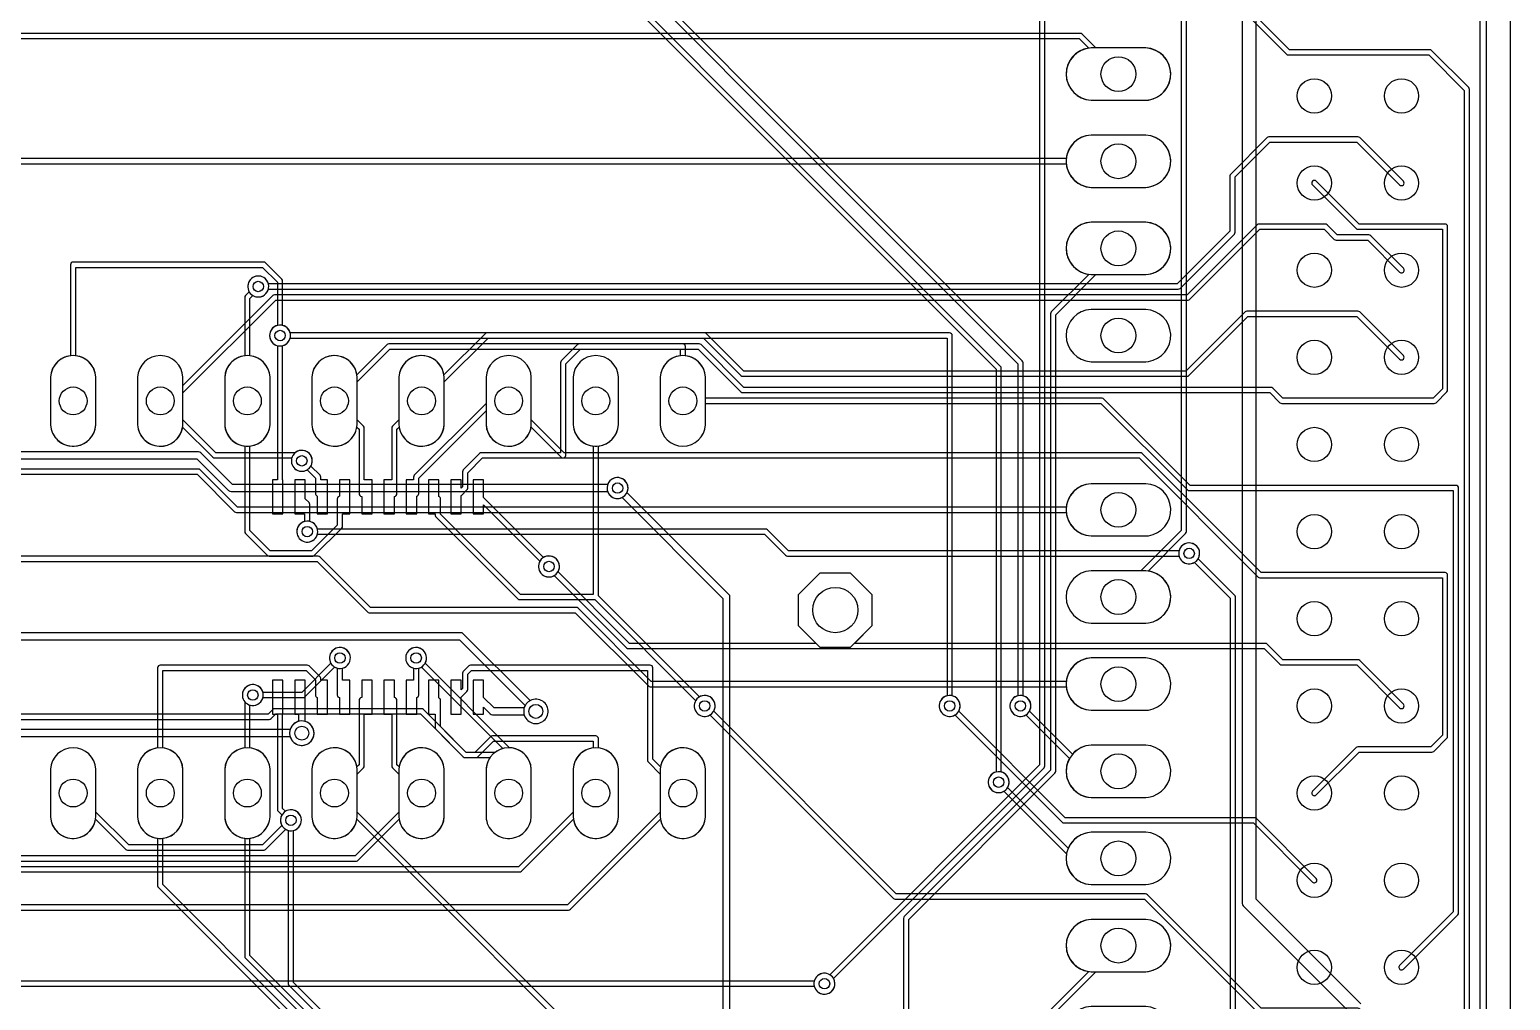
# Model space of a CAD drawing. Header units: millimetres. Extents: x 0 to 196, y 0 to 90.
# Drawn here: x 153.04 to 196.22, y 17.2 to 45.49 of the extents above; entities that cross this region are included whole.
import ezdxf

# ---------------------------------------------------------------- set-up
doc = ezdxf.new("R2010")
doc.units = ezdxf.units.MM

msp = doc.modelspace()

# ---------------------------------------------------------------- linework, layer by layer
at = {"layer": '16_copper'}
for points in [[(135.89, 87.459), (179.038, 87.459), (182.804, 83.693), (182.804, 58.483, 0.198912), (182.826, 58.43), (186.614, 54.642), (186.614, 30.893), (185.439, 29.718), (183.986, 29.718, 0.95208), (183.986, 28.194), (185.584, 28.194), (185.659, 28.201, 0.868643), (185.648, 29.712), (186.744, 30.807, 0.198912), (186.766, 30.861), (186.766, 54.674, 0.198912), (186.744, 54.727), (182.956, 58.515), (182.956, 83.725, 0.198912), (182.934, 83.779), (179.124, 87.589, 0.198912), (179.07, 87.611), (135.922, 87.611)], [(146.205, 70.603), (181.216, 35.592), (181.216, 23.854), (181.175, 23.841), (181.133, 23.819), (181.094, 23.791), (181.06, 23.757), (181.032, 23.718), (181.01, 23.676), (180.995, 23.63), (180.988, 23.582), (180.988, 23.535), (180.995, 23.487), (181.01, 23.441), (181.032, 23.399), (181.06, 23.36), (181.094, 23.326), (181.133, 23.298), (181.175, 23.276), (181.221, 23.261), (181.269, 23.254), (181.316, 23.254), (181.364, 23.261, 0.781641), (181.369, 23.854), (181.369, 35.623, 0.198912), (181.346, 35.677), (146.313, 70.711, 0.991751)], [(147.634, 69.968), (181.851, 35.751), (181.851, 26.077), (181.81, 26.063), (181.768, 26.042), (181.729, 26.013), (181.695, 25.98), (181.667, 25.941), (181.645, 25.898), (181.63, 25.852), (181.623, 25.805), (181.623, 25.757), (181.63, 25.71), (181.645, 25.664), (181.667, 25.621), (181.695, 25.582), (181.729, 25.549), (181.768, 25.52), (181.81, 25.499), (181.856, 25.484), (181.904, 25.476), (181.951, 25.476), (181.999, 25.484, 0.781641), (182.004, 26.077), (182.004, 35.782, 0.198912), (181.981, 35.836), (147.742, 70.076, 0.991751)], [(188.392, 58.082), (188.392, 20.066, 0.198912), (188.451, 19.922), (191.626, 16.747, 0.198912)], [(191.854, 17.094), (188.798, 20.15), (188.798, 58.166, 0.198912)], [(182.486, 47.053), (182.486, 24.066), (176.368, 17.948), (176.33, 17.967), (176.284, 17.982), (176.236, 17.99), (176.189, 17.99), (176.141, 17.982), (176.095, 17.967), (176.053, 17.945), (176.014, 17.917), (175.98, 17.883), (175.952, 17.845), (175.93, 17.802), (175.915, 17.756), (175.908, 17.709), (175.908, 17.661), (175.915, 17.613), (175.93, 17.568), (175.952, 17.525), (175.98, 17.486), (176.014, 17.452), (176.053, 17.424), (176.095, 17.402), (176.141, 17.387), (176.189, 17.38), (176.236, 17.38), (176.284, 17.387, 0.504319), (176.475, 17.84), (182.616, 23.981, 0.198912), (182.639, 24.035), (182.639, 47.022)], [(178.67, 8.636), (178.67, 19.558), (182.934, 23.822, 0.198912), (182.956, 23.876), (182.956, 37.179), (184.131, 38.354), (185.584, 38.354, 0.95208), (185.584, 39.878), (183.986, 39.878, 0.912653), (183.922, 38.36), (182.826, 37.265, 0.198912), (182.804, 37.211), (182.804, 23.908), (178.54, 19.644, 0.198912), (178.518, 19.59), (178.518, 8.668)], [(160.55, 16.945), (156.921, 20.574), (156.921, 21.925, 0.366753), (157.505, 22.548), (157.505, 23.934, 0.366753), (156.921, 24.557), (156.921, 26.816), (161.1, 26.816), (161.373, 26.543), (161.373, 26.099, 0.295704), (161.418, 26.029), (161.418, 25.543), (161.722, 25.543), (161.722, 26.534), (161.525, 26.534, 0.331824), (161.503, 26.629), (161.185, 26.946, 0.198912), (161.131, 26.968), (156.845, 26.968, 0.414214), (156.769, 26.892), (156.769, 24.557, 0.366753), (156.185, 23.934), (156.185, 22.548, 0.366753), (156.769, 21.925), (156.769, 20.542, 0.198912), (156.791, 20.488), (160.42, 16.859)], [(163.09, 14.881), (159.461, 18.51), (159.461, 21.925, 0.366753), (160.045, 22.548), (160.045, 23.934, 0.366753), (159.461, 24.557), (159.461, 25.805, 0.942359), (159.661, 26.381), (159.615, 26.396, 0.66818), (159.283, 25.939), (159.309, 25.903), (159.309, 24.557, 0.366753), (158.725, 23.934), (158.725, 22.548, 0.366753), (159.309, 21.925), (159.309, 18.479, 0.198912), (159.331, 18.425), (162.96, 14.796)], [(165.63, 12.817), (160.731, 17.716), (160.731, 22.152, 0.991753), (160.584, 22.745), (160.538, 22.73), (160.5, 22.71), (160.414, 22.796), (160.414, 25.543), (160.422, 25.543), (160.422, 26.534), (160.118, 26.534), (160.118, 25.543), (160.261, 25.543), (160.261, 22.765, 0.198912), (160.284, 22.711), (160.392, 22.602, 0.499136), (160.579, 22.152), (160.579, 17.685, 0.198912), (160.601, 17.631), (165.5, 12.732)], [(170.71, 14.564), (162.585, 22.688), (162.585, 23.794), (162.773, 23.981, 0.198912), (162.795, 24.035), (162.795, 25.543), (163.022, 25.543), (163.022, 26.534), (162.718, 26.534), (162.718, 26.03, 0.410483), (162.643, 25.94), (162.643, 24.066), (162.578, 24.002, 0.903784), (161.265, 23.934), (161.265, 22.548, 0.903784), (162.578, 22.48), (170.58, 14.478)]]:
    msp.add_lwpolyline(points, format="xyb", dxfattribs=at)
for points in [[(185.659, 43.441, 0.906347), (185.584, 44.958), (183.986, 44.958, 0.95208), (183.986, 43.434), (185.584, 43.434)], [(185.659, 40.901, 0.906347), (185.584, 42.418), (183.986, 42.418, 0.95208), (183.986, 40.894), (185.584, 40.894)], [(160.422, 32.369), (160.414, 32.369), (160.414, 36.28, 0.774992), (160.414, 36.872), (160.414, 38.163, 0.198912), (160.391, 38.217), (159.915, 38.694, 0.198912), (159.861, 38.716), (154.305, 38.716, 0.414214), (154.229, 38.64), (154.229, 35.987, 0.366753), (153.645, 35.364), (153.645, 33.978, 0.952079), (154.965, 33.978), (154.965, 35.364, 0.366753), (154.381, 35.987), (154.381, 38.564), (159.83, 38.564), (160.261, 38.132), (160.261, 36.872, 0.774992), (160.261, 36.28), (160.261, 32.369), (160.118, 32.369), (160.118, 31.379), (160.422, 31.379)], [(161.298, 30.151, 0.169977), (161.344, 30.172), (162.138, 30.966, 0.198912), (162.16, 31.02), (162.16, 31.379), (162.372, 31.379), (162.372, 32.369), (162.068, 32.369), (162.068, 31.89, 0.35427), (162.008, 31.814), (162.008, 31.051), (161.258, 30.302), (160.052, 30.302), (159.461, 30.893), (159.461, 33.355, 0.366753), (160.045, 33.978), (160.045, 35.364, 0.366753), (159.461, 35.987), (159.461, 37.656), (159.547, 37.742, 0.991751), (159.862, 38.265), (159.82, 38.287, 0.720235), (159.44, 37.85), (159.331, 37.741, 0.198912), (159.309, 37.687), (159.309, 35.987, 0.366753), (158.725, 35.364), (158.725, 33.978, 0.366753), (159.309, 33.355), (159.309, 30.861, 0.198912), (159.331, 30.807), (159.966, 30.172, 0.198912), (160.02, 30.15), (161.29, 30.15)], [(185.659, 35.821, 0.906347), (185.584, 37.338), (183.986, 37.338, 0.95208), (183.986, 35.814), (185.584, 35.814)], [(179.935, 25.484, 0.781641), (179.94, 26.077), (179.94, 36.576, 0.414214), (179.864, 36.652), (166.37, 36.652, 0.198912), (166.316, 36.63), (165.118, 35.432, 0.903784), (163.805, 35.364), (163.805, 34.118), (163.617, 33.931, 0.198912), (163.595, 33.877), (163.595, 32.369), (163.368, 32.369), (163.368, 31.379), (163.672, 31.379), (163.672, 31.882, 0.410483), (163.747, 31.972), (163.747, 33.846), (163.812, 33.91, 0.903784), (165.125, 33.978), (165.125, 35.224), (166.402, 36.5), (179.788, 36.5), (179.788, 26.077), (179.747, 26.063), (179.704, 26.042), (179.665, 26.013), (179.631, 25.98), (179.603, 25.941), (179.581, 25.898), (179.566, 25.852), (179.559, 25.805), (179.559, 25.757), (179.566, 25.71), (179.581, 25.664), (179.603, 25.621), (179.631, 25.582), (179.665, 25.549), (179.704, 25.52), (179.747, 25.499), (179.792, 25.484), (179.84, 25.476), (179.888, 25.476)], [(165.622, 31.911, 0.034676), (165.63, 31.918), (165.789, 32.077, 0.198912), (165.811, 32.131), (165.811, 32.576), (166.243, 33.007), (168.593, 33.007, 0.414214), (168.669, 33.084), (168.669, 35.751), (169.1, 36.182), (172.009, 36.182), (172.009, 35.987, 0.366753), (171.425, 35.364), (171.425, 33.978, 0.952079), (172.745, 33.978), (172.745, 35.364, 0.366753), (172.161, 35.987), (172.161, 36.259, 0.414214), (172.085, 36.335), (169.069, 36.335, 0.198912), (169.015, 36.312), (168.539, 35.836, 0.198912), (168.516, 35.782), (168.516, 33.16), (166.211, 33.16, 0.198912), (166.157, 33.137), (165.681, 32.661, 0.198912), (165.659, 32.607), (165.659, 32.163), (165.622, 32.126), (165.622, 32.369), (165.318, 32.369), (165.318, 31.379), (165.622, 31.379)], [(156.942, 33.357, 0.357805), (157.505, 33.978), (157.505, 35.364, 0.952079), (156.185, 35.364), (156.185, 33.978), (156.191, 33.914), (156.204, 33.85), (156.222, 33.788), (156.247, 33.728), (156.278, 33.671), (156.314, 33.617), (156.355, 33.567), (156.401, 33.521), (156.451, 33.48), (156.505, 33.443), (156.562, 33.413), (156.622, 33.388), (156.684, 33.369), (156.748, 33.357), (156.813, 33.35), (156.877, 33.35)], [(163.022, 32.369), (162.795, 32.369), (162.795, 33.877, 0.198912), (162.773, 33.931), (162.585, 34.118), (162.585, 35.364, 0.952079), (161.265, 35.364), (161.265, 33.978, 0.903784), (162.578, 33.91), (162.643, 33.846), (162.643, 31.972, 0.410483), (162.718, 31.882), (162.718, 31.379), (163.022, 31.379)], [(164.322, 31.89, 0.358559), (164.382, 31.972), (164.382, 32.417), (166.345, 34.379), (166.345, 33.978, 0.952079), (167.665, 33.978), (167.665, 35.364, 0.952079), (166.345, 35.364), (166.345, 34.595), (164.252, 32.502, 0.198912), (164.23, 32.449), (164.23, 32.369), (164.018, 32.369), (164.018, 31.379), (164.322, 31.379)], [(172.791, 25.484, 1), (172.649, 26.078), (172.603, 26.063), (172.565, 26.044), (169.621, 28.988), (169.621, 33.355, 0.366753), (170.205, 33.978), (170.205, 35.364, 0.952079), (168.885, 35.364), (168.885, 33.978, 0.366753), (169.469, 33.355), (169.469, 29.032), (167.354, 29.032), (165.017, 31.369), (165.017, 31.814, 0.295704), (164.972, 31.883), (164.972, 32.369), (164.668, 32.369), (164.668, 31.379), (164.865, 31.379, 0.331824), (164.887, 31.283), (167.269, 28.902, 0.198912), (167.323, 28.88), (169.513, 28.88), (172.457, 25.936), (172.438, 25.898), (172.423, 25.852), (172.415, 25.805), (172.415, 25.757), (172.423, 25.71), (172.438, 25.664), (172.459, 25.621), (172.488, 25.582), (172.521, 25.549), (172.56, 25.52), (172.603, 25.499), (172.649, 25.484), (172.696, 25.476), (172.744, 25.476)], [(161.722, 32.369), (161.525, 32.369), (161.525, 32.449, 0.198912), (161.503, 32.502), (161.235, 32.77, 0.991751), (160.712, 33.084), (160.69, 33.042, 0.720235), (161.128, 32.662), (161.373, 32.417), (161.373, 31.972, 0.300264), (161.418, 31.899), (161.418, 31.379), (161.722, 31.379)], [(172.847, 8.32), (172.847, 8.952), (172.696, 9.103), (173.427, 9.834, 0.198912), (173.457, 9.906), (173.457, 28.956, 0.198912), (173.427, 29.028), (170.455, 32, 0.949261), (169.919, 32.291), (169.898, 32.248, 0.687512), (170.311, 31.856), (173.253, 28.914), (173.253, 9.948), (172.552, 9.247), (172.401, 9.398), (171.769, 9.398), (171.323, 8.952), (171.323, 8.32), (171.769, 7.874), (172.401, 7.874)], [(161.203, 30.564, 0.781641), (161.207, 31.157), (161.207, 31.655, 0.198912), (161.185, 31.709), (161.072, 31.821), (161.072, 32.369), (160.768, 32.369), (160.768, 31.379), (161.055, 31.379), (161.055, 31.157), (161.014, 31.143), (160.972, 31.122), (160.933, 31.093), (160.899, 31.06), (160.871, 31.021), (160.849, 30.978), (160.834, 30.932), (160.826, 30.885), (160.826, 30.837), (160.834, 30.79), (160.849, 30.744), (160.871, 30.701), (160.899, 30.662), (160.933, 30.629), (160.972, 30.6), (161.014, 30.579), (161.06, 30.564), (161.107, 30.556), (161.155, 30.556)], [(168.251, 29.548, 1), (168.108, 30.142), (168.063, 30.127), (168.025, 30.108), (166.272, 31.86), (166.272, 32.369), (165.968, 32.369), (165.968, 31.379), (166.272, 31.379), (166.272, 31.645), (167.917, 30), (167.897, 29.962), (167.882, 29.916), (167.875, 29.869), (167.875, 29.821), (167.882, 29.774), (167.897, 29.728), (167.919, 29.685), (167.947, 29.646), (167.981, 29.613), (168.02, 29.584), (168.063, 29.563), (168.108, 29.548), (168.156, 29.54), (168.204, 29.54)], [(185.659, 30.741, 0.906347), (185.584, 32.258), (183.986, 32.258, 0.95208), (183.986, 30.734), (185.584, 30.734)], [(193.929, 13.97), (192.259, 13.97), (191.824, 14.405, 0.198912), (191.77, 14.427), (189.579, 14.427), (188.195, 15.811), (188.195, 28.956, 0.198912), (188.173, 29.01), (187.112, 30.071, 0.991751), (186.588, 30.386), (186.566, 30.343, 0.720235), (187.004, 29.963), (188.043, 28.924), (188.043, 15.78, 0.198912), (188.065, 15.726), (189.494, 14.297, 0.198912), (189.548, 14.275), (191.738, 14.275), (192.151, 13.862), (192.151, 12.192), (193.929, 12.192)], [(162.372, 26.534), (162.16, 26.534), (162.16, 26.882, 0.991753), (162.012, 27.475), (161.967, 27.46, 0.720233), (162.008, 26.882), (162.008, 26.099, 0.35427), (162.068, 26.022), (162.068, 25.543), (162.372, 25.543)], [(164.322, 26.022, 0.35427), (164.382, 26.099), (164.382, 26.882, 0.991753), (164.235, 27.475), (164.189, 27.46, 0.720233), (164.23, 26.882), (164.23, 26.534), (164.018, 26.534), (164.018, 25.543), (164.322, 25.543)], [(172.182, 21.927, 0.357805), (172.745, 22.548), (172.745, 23.934, 0.903784), (171.432, 24.002), (171.209, 24.225), (171.209, 26.892, 0.414214), (171.133, 26.968), (165.894, 26.968, 0.198912), (165.84, 26.946), (165.681, 26.787, 0.198912), (165.659, 26.734), (165.659, 26.289), (165.622, 26.252), (165.622, 26.534), (165.318, 26.534), (165.318, 25.543), (165.622, 25.543), (165.622, 26.039), (165.63, 26.045), (165.789, 26.203, 0.198912), (165.811, 26.257), (165.811, 26.702), (165.925, 26.816), (171.056, 26.816), (171.056, 24.194, 0.198912), (171.079, 24.14), (171.425, 23.794), (171.425, 22.548), (171.431, 22.484), (171.444, 22.42), (171.462, 22.358), (171.487, 22.298), (171.518, 22.241), (171.554, 22.187), (171.595, 22.137), (171.641, 22.091), (171.691, 22.05), (171.745, 22.013), (171.802, 21.983), (171.862, 21.958), (171.924, 21.939), (171.988, 21.927), (172.053, 21.92), (172.117, 21.92)], [(185.659, 25.661, 0.906347), (185.584, 27.178), (183.986, 27.178, 0.95208), (183.986, 25.654), (185.584, 25.654)], [(161.042, 24.638, 0.782376), (161.074, 25.328), (161.074, 25.94, 0.036564), (161.072, 25.954), (161.072, 26.534), (160.768, 26.534), (160.768, 25.543), (160.871, 25.543), (160.871, 25.328), (160.858, 25.325), (160.815, 25.307), (160.775, 25.284), (160.738, 25.255), (160.705, 25.222), (160.676, 25.185), (160.653, 25.145), (160.635, 25.102), (160.623, 25.057), (160.617, 25.011), (160.617, 24.964), (160.623, 24.918), (160.635, 24.873), (160.653, 24.83), (160.676, 24.789), (160.705, 24.752), (160.738, 24.719), (160.775, 24.691), (160.815, 24.668), (160.858, 24.65), (160.903, 24.638), (160.949, 24.632), (160.996, 24.632)], [(164.562, 21.927, 0.357805), (165.125, 22.548), (165.125, 23.934, 0.903784), (163.812, 24.002), (163.747, 24.066), (163.747, 25.94, 0.410483), (163.672, 26.03), (163.672, 26.534), (163.368, 26.534), (163.368, 25.543), (163.595, 25.543), (163.595, 24.035, 0.198912), (163.617, 23.981), (163.805, 23.794), (163.805, 22.548), (163.811, 22.484), (163.824, 22.42), (163.842, 22.358), (163.867, 22.298), (163.898, 22.241), (163.934, 22.187), (163.975, 22.137), (164.021, 22.091), (164.071, 22.05), (164.125, 22.013), (164.182, 21.983), (164.242, 21.958), (164.304, 21.939), (164.368, 21.927), (164.433, 21.92), (164.497, 21.92)], [(169.642, 21.927, 0.357805), (170.205, 22.548), (170.205, 23.934, 0.366753), (169.621, 24.557), (169.621, 24.829, 0.414214), (169.545, 24.905), (166.529, 24.905, 0.198912), (166.475, 24.882), (166.021, 24.428), (165.767, 24.428), (165.017, 25.178), (165.017, 25.94, 0.300264), (164.972, 26.013), (164.972, 26.534), (164.668, 26.534), (164.668, 25.543), (164.865, 25.543), (164.865, 25.146, 0.198912), (164.887, 25.092), (165.681, 24.298, 0.198912), (165.735, 24.276), (166.053, 24.276, 0.198912), (166.106, 24.298), (166.56, 24.752), (169.469, 24.752), (169.469, 24.557, 0.366753), (168.885, 23.934), (168.885, 22.548), (168.891, 22.484), (168.904, 22.42), (168.922, 22.358), (168.947, 22.298), (168.978, 22.241), (169.014, 22.187), (169.055, 22.137), (169.101, 22.091), (169.151, 22.05), (169.205, 22.013), (169.262, 21.983), (169.322, 21.958), (169.384, 21.939), (169.448, 21.927), (169.513, 21.92), (169.577, 21.92)], [(167.868, 25.273, 1), (167.729, 25.972), (167.684, 25.96, 0.243103), (167.458, 25.724), (166.578, 25.724), (166.272, 26.029), (166.272, 26.534), (165.968, 26.534), (165.968, 25.543), (166.272, 25.543), (166.272, 25.742), (166.464, 25.55, 0.198912), (166.536, 25.521), (167.458, 25.521), (167.461, 25.508), (167.479, 25.465), (167.502, 25.424), (167.531, 25.387), (167.564, 25.354), (167.601, 25.326), (167.641, 25.303), (167.684, 25.285), (167.729, 25.273), (167.775, 25.267), (167.822, 25.267)], [(185.659, 23.121, 0.906347), (185.584, 24.638), (183.986, 24.638, 0.95208), (183.986, 23.114), (185.584, 23.114)], [(154.402, 21.927, 0.357805), (154.965, 22.548), (154.965, 23.934, 0.952079), (153.645, 23.934), (153.645, 22.548), (153.651, 22.484), (153.664, 22.42), (153.682, 22.358), (153.707, 22.298), (153.738, 22.241), (153.774, 22.187), (153.815, 22.137), (153.861, 22.091), (153.911, 22.05), (153.965, 22.013), (154.022, 21.983), (154.082, 21.958), (154.144, 21.939), (154.208, 21.927), (154.273, 21.92), (154.337, 21.92)], [(167.102, 21.927, 0.357805), (167.665, 22.548), (167.665, 23.934, 0.952079), (166.345, 23.934), (166.345, 22.548), (166.351, 22.484), (166.364, 22.42), (166.382, 22.358), (166.407, 22.298), (166.438, 22.241), (166.474, 22.187), (166.515, 22.137), (166.561, 22.091), (166.611, 22.05), (166.665, 22.013), (166.722, 21.983), (166.782, 21.958), (166.844, 21.939), (166.908, 21.927), (166.973, 21.92), (167.037, 21.92)], [(185.659, 20.581, 0.906347), (185.584, 22.098), (183.986, 22.098, 0.95208), (183.986, 20.574), (185.584, 20.574)], [(185.659, 18.041, 0.906347), (185.584, 19.558), (183.986, 19.558, 0.95208), (183.986, 18.034), (185.584, 18.034)]]:
    msp.add_lwpolyline(points, format="xyb", close=True, dxfattribs=at)
msp.add_lwpolyline([(177.609, 28.128), (177.609, 29.022), (176.977, 29.655), (176.083, 29.655), (175.451, 29.022), (175.451, 28.128), (176.083, 27.495), (176.977, 27.495)], close=True, dxfattribs=at)
at = {"layer": '1_copper'}
for points in [[(137.265, 12.827), (180.711, 12.827), (182.065, 11.473, 0.198912), (182.245, 11.398), (189.071, 11.398, 0.198912), (189.251, 11.473), (190.608, 12.83), (191.698, 11.739, 0.198912), (191.77, 11.709), (195.421, 11.709, 0.414214), (195.523, 11.811), (195.523, 50.546, 0.198912), (195.493, 50.618), (193.588, 52.523, 0.198912), (193.516, 52.553), (189.653, 52.553), (189.332, 52.874), (189.332, 62.611, 0.198912), (189.302, 62.683), (185.679, 66.305, 0.894038), (185.584, 67.818), (183.986, 67.818, 0.304475), (183.304, 67.31), (133.985, 67.31)], [(134.09, 66.802), (183.304, 66.802, 0.304475), (183.986, 66.294), (185.403, 66.294), (189.128, 62.569), (189.128, 52.832, 0.198912), (189.158, 52.76), (189.539, 52.379, 0.198912), (189.611, 52.349), (193.474, 52.349), (195.32, 50.504), (195.32, 11.913), (191.812, 11.913), (190.736, 12.989, 0.812319), (190.32, 13.261), (188.966, 11.906), (182.35, 11.906), (180.996, 13.261, 0.198912), (180.816, 13.335), (137.16, 13.335, 0.198912)], [(188.668, 45.793), (189.684, 44.777, 0.198912), (189.738, 44.755), (193.834, 44.755), (194.869, 43.72), (194.869, 14.427), (186.722, 14.427), (185.648, 15.5, 0.912653), (185.584, 17.018), (183.986, 17.018, 0.95208), (183.986, 15.494), (185.439, 15.494), (186.636, 14.297, 0.198912), (186.69, 14.275), (194.945, 14.275), (194.951, 14.276, 0.392588), (195.021, 14.351), (195.021, 43.752, 0.198912), (194.999, 43.805), (193.919, 44.885, 0.198912), (193.865, 44.907), (189.77, 44.907), (188.798, 45.879)], [(135.445, 45.231), (183.642, 45.231), (183.922, 44.952, 0.912653), (183.986, 43.434), (185.584, 43.434, 0.95208), (185.584, 44.958), (184.131, 44.958), (183.728, 45.361, 0.198912), (183.674, 45.383), (135.414, 45.383, 0.198912)], [(85.947, 42.532), (87.163, 41.316, 0.198912), (87.217, 41.294), (134.557, 41.294), (135.36, 40.491, 0.198912), (135.414, 40.469), (139.7, 40.469), (139.708, 40.47, 0.169977), (139.754, 40.491), (140.843, 41.58), (183.265, 41.58, 0.371144), (183.986, 40.894), (185.584, 40.894, 0.95208), (185.584, 42.418), (183.986, 42.418, 0.371144), (183.265, 41.732), (140.811, 41.732, 0.198912), (140.757, 41.71), (139.668, 40.621), (135.445, 40.621), (134.642, 41.424, 0.198912), (134.588, 41.446), (87.249, 41.446), (86.033, 42.662, 0.198912)], [(145.097, 32.982), (157.914, 32.982), (158.837, 32.059, 0.198912), (158.909, 32.029), (169.893, 32.029), (169.898, 32.014), (169.919, 31.971), (169.948, 31.932), (169.981, 31.899), (170.02, 31.87), (170.063, 31.849), (170.109, 31.834), (170.156, 31.826), (170.204, 31.826), (170.251, 31.834, 1), (170.109, 32.428), (170.063, 32.413, 0.212717), (169.893, 32.233), (158.951, 32.233), (158.028, 33.155, 0.198912), (157.956, 33.185), (145.14, 33.185)], [(113.189, 29.991), (161.417, 29.991), (162.887, 28.521, 0.198912), (162.941, 28.499), (168.942, 28.499), (171.079, 26.362, 0.198912), (171.133, 26.34), (183.265, 26.34, 0.371144), (183.986, 25.654), (185.584, 25.654), (185.659, 25.661, 0.906347), (185.584, 27.178), (183.986, 27.178, 0.371144), (183.265, 26.492), (171.164, 26.492), (169.027, 28.629, 0.198912), (168.974, 28.651), (162.973, 28.651), (161.503, 30.121, 0.198912), (161.449, 30.143), (113.22, 30.143)], [(132.63, 27.711), (165.566, 27.711), (167.486, 25.791), (167.479, 25.78), (167.461, 25.737), (167.449, 25.692), (167.443, 25.646), (167.443, 25.599), (167.449, 25.553), (167.461, 25.508), (167.479, 25.465), (167.502, 25.424), (167.531, 25.387), (167.564, 25.354), (167.601, 25.326), (167.641, 25.303), (167.684, 25.285), (167.729, 25.273), (167.775, 25.267), (167.822, 25.267), (167.868, 25.273, 1), (167.729, 25.972), (167.684, 25.96, 0.042154), (167.63, 25.935), (165.68, 27.885, 0.198912), (165.608, 27.915), (132.588, 27.915, 0.198912)], [(137.478, 25.387), (160.02, 25.387, 0.198912), (160.074, 25.41), (160.21, 25.546), (164.433, 25.546), (165.681, 24.298, 0.198912), (165.735, 24.276), (166.461, 24.276, 0.139411), (166.345, 23.934), (166.345, 22.548), (166.351, 22.484), (166.364, 22.42), (166.382, 22.358), (166.407, 22.298), (166.438, 22.241), (166.474, 22.187), (166.515, 22.137), (166.561, 22.091), (166.611, 22.05), (166.665, 22.013), (166.722, 21.983), (166.782, 21.958), (166.844, 21.939), (166.908, 21.927), (166.973, 21.92), (167.037, 21.92), (167.102, 21.927, 0.357805), (167.665, 22.548), (167.665, 23.934, 0.357805), (167.102, 24.555), (167.037, 24.562), (167.03, 24.562), (164.569, 27.023, 0.991751), (164.046, 27.338), (164.024, 27.295, 0.720235), (164.461, 26.915), (166.836, 24.54, 0.09766), (166.606, 24.428), (165.767, 24.428), (164.519, 25.676, 0.198912), (164.465, 25.698), (160.179, 25.698, 0.198912), (160.125, 25.676), (159.988, 25.54), (137.509, 25.54)]]:
    msp.add_lwpolyline(points, format="xyb", dxfattribs=at)
for points in [[(159.774, 37.707, 0.277562), (159.998, 37.929), (186.531, 37.929, 0.198912), (186.585, 37.951), (188.166, 39.532, 0.198912), (188.189, 39.586), (188.189, 41.198), (189.205, 42.215), (191.738, 42.215), (192.986, 40.967, 1), (193.094, 41.075), (191.824, 42.345, 0.198912), (191.77, 42.367), (189.173, 42.367, 0.198912), (189.12, 42.345), (188.059, 41.284, 0.198912), (188.036, 41.23), (188.036, 39.617), (186.5, 38.081), (159.998, 38.081), (159.985, 38.122), (159.963, 38.165), (159.935, 38.203), (159.901, 38.237), (159.862, 38.265), (159.82, 38.287), (159.774, 38.302), (159.726, 38.31), (159.679, 38.31), (159.631, 38.302), (159.585, 38.287), (159.543, 38.265), (159.504, 38.237), (159.47, 38.203), (159.442, 38.165), (159.42, 38.122), (159.405, 38.076), (159.398, 38.029), (159.398, 37.981), (159.405, 37.933), (159.42, 37.888), (159.442, 37.845), (159.47, 37.806), (159.504, 37.772), (159.543, 37.744), (159.585, 37.722), (159.631, 37.707), (159.679, 37.7), (159.726, 37.7)], [(162.022, 33.357, 0.357805), (162.585, 33.978), (162.585, 35.224), (163.544, 36.182), (172.53, 36.182), (173.777, 34.935, 0.198912), (173.831, 34.912), (189.198, 34.912), (189.494, 34.617, 0.198912), (189.548, 34.595), (193.993, 34.595, 0.198912), (194.046, 34.617), (194.364, 34.935, 0.198912), (194.386, 34.989), (194.386, 39.751, 0.414214), (194.31, 39.827), (191.802, 39.827), (190.554, 41.075, 1), (190.446, 40.967), (191.716, 39.697, 0.198912), (191.77, 39.675), (194.234, 39.675), (194.234, 35.02), (193.961, 34.747), (189.579, 34.747), (189.284, 35.042, 0.198912), (189.23, 35.065), (173.863, 35.065), (172.615, 36.312, 0.198912), (172.561, 36.335), (163.513, 36.335, 0.198912), (163.459, 36.312), (162.578, 35.432, 0.903784), (161.265, 35.364), (161.265, 33.978), (161.271, 33.914), (161.284, 33.85), (161.302, 33.788), (161.327, 33.728), (161.358, 33.671), (161.394, 33.617), (161.435, 33.567), (161.481, 33.521), (161.531, 33.48), (161.585, 33.443), (161.642, 33.413), (161.702, 33.388), (161.764, 33.369), (161.828, 33.357), (161.893, 33.35), (161.957, 33.35)], [(161.044, 32.627, 1), (160.901, 33.222), (160.855, 33.207), (160.813, 33.185), (160.777, 33.16), (158.464, 33.16), (157.505, 34.118), (157.505, 34.906), (160.21, 37.611), (186.817, 37.611, 0.198912), (186.871, 37.633), (188.912, 39.675), (190.786, 39.675), (191.081, 39.38, 0.198912), (191.135, 39.357), (192.056, 39.357), (192.986, 38.427, 1), (193.094, 38.535), (192.141, 39.487, 0.198912), (192.088, 39.51), (191.167, 39.51), (190.871, 39.805, 0.198912), (190.817, 39.827), (188.881, 39.827, 0.198912), (188.827, 39.805), (186.785, 37.763), (160.179, 37.763, 0.198912), (160.125, 37.741), (157.505, 35.122), (157.505, 35.364, 0.952079), (156.185, 35.364), (156.185, 33.978, 0.903784), (157.498, 33.91), (158.379, 33.03, 0.198912), (158.433, 33.007), (160.679, 33.007), (160.675, 32.996), (160.668, 32.949), (160.668, 32.901), (160.675, 32.853), (160.69, 32.808), (160.712, 32.765), (160.74, 32.726), (160.774, 32.692), (160.813, 32.664), (160.855, 32.642), (160.901, 32.627), (160.949, 32.62), (160.996, 32.62)], [(185.659, 38.361, 0.906347), (185.584, 39.878), (183.986, 39.878, 0.95208), (183.986, 38.354), (185.584, 38.354)], [(185.659, 30.741, 0.906347), (185.584, 32.258), (183.986, 32.258, 0.371144), (183.265, 31.572), (159.099, 31.572), (158.01, 32.661, 0.198912), (157.956, 32.683), (127.032, 32.683), (122.5, 37.215, 0.991751), (121.977, 37.529), (121.955, 37.487, 0.720235), (122.393, 37.107), (126.946, 32.553, 0.198912), (127, 32.531), (157.925, 32.531), (159.014, 31.442, 0.198912), (159.067, 31.42), (183.265, 31.42, 0.371144), (183.986, 30.734), (185.584, 30.734)], [(186.794, 35.39, 0.169977), (186.839, 35.411), (188.563, 37.135), (191.738, 37.135), (192.986, 35.887, 1), (193.094, 35.995), (191.824, 37.265, 0.198912), (191.77, 37.287), (188.532, 37.287, 0.198912), (188.478, 37.265), (186.754, 35.541), (173.863, 35.541), (172.774, 36.63, 0.198912), (172.72, 36.652), (160.633, 36.652, 0.991753), (160.04, 36.505), (160.055, 36.459, 0.720233), (160.633, 36.5), (172.688, 36.5), (173.777, 35.411, 0.198912), (173.831, 35.389), (186.785, 35.389)], [(185.659, 35.821, 0.906347), (185.584, 37.338), (183.986, 37.338, 0.95208), (183.986, 35.814), (185.584, 35.814)], [(154.402, 33.357, 0.357805), (154.965, 33.978), (154.965, 35.364, 0.952079), (153.645, 35.364), (153.645, 33.978), (153.651, 33.914), (153.664, 33.85), (153.682, 33.788), (153.707, 33.728), (153.738, 33.671), (153.774, 33.617), (153.815, 33.567), (153.861, 33.521), (153.911, 33.48), (153.965, 33.443), (154.022, 33.413), (154.082, 33.388), (154.144, 33.369), (154.208, 33.357), (154.273, 33.35), (154.337, 33.35)], [(159.482, 33.357, 0.357805), (160.045, 33.978), (160.045, 35.364, 0.952079), (158.725, 35.364), (158.725, 33.978), (158.731, 33.914), (158.744, 33.85), (158.762, 33.788), (158.787, 33.728), (158.818, 33.671), (158.854, 33.617), (158.895, 33.567), (158.941, 33.521), (158.991, 33.48), (159.045, 33.443), (159.102, 33.413), (159.162, 33.388), (159.224, 33.369), (159.288, 33.357), (159.353, 33.35), (159.417, 33.35)], [(164.562, 33.357, 0.357805), (165.125, 33.978), (165.125, 35.364, 0.952079), (163.805, 35.364), (163.805, 33.978), (163.811, 33.914), (163.824, 33.85), (163.842, 33.788), (163.867, 33.728), (163.898, 33.671), (163.934, 33.617), (163.975, 33.567), (164.021, 33.521), (164.071, 33.48), (164.125, 33.443), (164.182, 33.413), (164.242, 33.388), (164.304, 33.369), (164.368, 33.357), (164.433, 33.35), (164.497, 33.35)], [(190.517, 23.167, 0.14139), (190.554, 23.187), (191.802, 24.435), (193.929, 24.435, 0.198912), (193.983, 24.457), (194.364, 24.838, 0.198912), (194.386, 24.892), (194.386, 29.591, 0.414214), (194.31, 29.667), (188.944, 29.667), (185.474, 33.137, 0.198912), (185.42, 33.16), (168.624, 33.16), (167.665, 34.118), (167.665, 35.364, 0.952079), (166.345, 35.364), (166.345, 33.978, 0.903784), (167.658, 33.91), (168.539, 33.03, 0.198912), (168.593, 33.007), (185.388, 33.007), (188.859, 29.537, 0.198912), (188.913, 29.515), (194.234, 29.515), (194.234, 24.924), (193.897, 24.587), (191.77, 24.587, 0.198912), (191.716, 24.565), (190.446, 23.295), (190.433, 23.277), (190.426, 23.257), (190.424, 23.235), (190.429, 23.214), (190.439, 23.195), (190.455, 23.18), (190.474, 23.169), (190.495, 23.165)], [(169.642, 33.357, 0.357805), (170.205, 33.978), (170.205, 35.364, 0.952079), (168.885, 35.364), (168.885, 33.978), (168.891, 33.914), (168.904, 33.85), (168.922, 33.788), (168.947, 33.728), (168.978, 33.671), (169.014, 33.617), (169.055, 33.567), (169.101, 33.521), (169.151, 33.48), (169.205, 33.443), (169.262, 33.413), (169.322, 33.388), (169.384, 33.369), (169.448, 33.357), (169.513, 33.35), (169.577, 33.35)], [(193.057, 18.087, 0.14139), (193.094, 18.107), (194.681, 19.695, 0.198912), (194.704, 19.748), (194.704, 32.131, 0.414214), (194.627, 32.207), (186.88, 32.207), (184.363, 34.725, 0.198912), (184.309, 34.747), (172.745, 34.747), (172.745, 35.364, 0.952079), (171.425, 35.364), (171.425, 33.978, 0.952079), (172.745, 33.978), (172.745, 34.595), (184.277, 34.595), (186.795, 32.077, 0.198912), (186.849, 32.055), (194.551, 32.055), (194.551, 19.78), (192.986, 18.215), (192.973, 18.197), (192.966, 18.177), (192.964, 18.155), (192.969, 18.134), (192.979, 18.115), (192.995, 18.1), (193.014, 18.089), (193.035, 18.085)], [(186.92, 29.929, 1), (186.777, 30.523), (186.732, 30.508, 0.235702), (186.553, 30.302), (175.165, 30.302), (174.552, 30.915, 0.198912), (174.498, 30.937), (161.427, 30.937, 0.991753), (160.834, 30.79), (160.849, 30.744, 0.720233), (161.427, 30.785), (174.466, 30.785), (175.079, 30.172, 0.198912), (175.133, 30.15), (186.553, 30.15), (186.566, 30.109), (186.588, 30.066), (186.616, 30.027), (186.65, 29.994), (186.689, 29.965), (186.732, 29.944), (186.777, 29.929), (186.825, 29.921), (186.873, 29.921)], [(189.494, 26.997, 0.198912), (189.548, 26.975), (191.738, 26.975), (192.986, 25.727, 1), (193.094, 25.835), (191.824, 27.105, 0.198912), (191.77, 27.127), (189.579, 27.127), (189.125, 27.581, 0.198912), (189.071, 27.603), (177.085, 27.603), (177.609, 28.128), (177.609, 29.022), (176.977, 29.655), (176.083, 29.655), (175.451, 29.022), (175.451, 28.128), (175.975, 27.603), (170.529, 27.603), (168.443, 29.69, 0.991751), (167.919, 30.005), (167.897, 29.962, 0.720235), (168.335, 29.582), (170.444, 27.473, 0.198912), (170.498, 27.451), (189.04, 27.451)], [(181.142, 15.07, 0.169977), (181.188, 15.091), (184.131, 18.034), (185.584, 18.034, 0.95208), (185.584, 19.558), (183.986, 19.558, 0.912653), (183.922, 18.04), (181.102, 15.221), (128.619, 15.221), (114.563, 29.277, 0.991751), (114.039, 29.592), (114.018, 29.549, 0.720235), (114.455, 29.169), (128.534, 15.091, 0.198912), (128.588, 15.069), (181.134, 15.069)], [(185.659, 28.201, 0.906347), (185.584, 29.718), (183.986, 29.718, 0.95208), (183.986, 28.194), (185.584, 28.194)], [(159.615, 25.801, 0.277562), (159.839, 26.022), (161.004, 26.022, 0.198912), (161.058, 26.045), (161.929, 26.915, 0.991751), (162.244, 27.439), (162.201, 27.46, 0.720235), (161.821, 27.023), (160.973, 26.175), (159.839, 26.175), (159.826, 26.216), (159.804, 26.258), (159.776, 26.297), (159.742, 26.331), (159.704, 26.359), (159.661, 26.381), (159.615, 26.396), (159.568, 26.403), (159.52, 26.403), (159.472, 26.396), (159.427, 26.381), (159.384, 26.359), (159.345, 26.331), (159.311, 26.297), (159.283, 26.258), (159.261, 26.216), (159.246, 26.17), (159.239, 26.122), (159.239, 26.075), (159.246, 26.027), (159.261, 25.981), (159.283, 25.939), (159.311, 25.9), (159.345, 25.866), (159.384, 25.838), (159.427, 25.816), (159.472, 25.801), (159.52, 25.794), (159.568, 25.794)], [(193.067, 15.55, 0.544696), (193.094, 15.675), (191.824, 16.945, 0.198912), (191.77, 16.967), (188.944, 16.967), (185.633, 20.279, 0.198912), (185.579, 20.301), (178.308, 20.301), (172.983, 25.626, 0.991751), (172.459, 25.941), (172.438, 25.898, 0.720235), (172.875, 25.518), (178.222, 20.171, 0.198912), (178.276, 20.149), (185.547, 20.149), (188.859, 16.837, 0.198912), (188.913, 16.815), (191.738, 16.815), (192.986, 15.567), (193.004, 15.554), (193.024, 15.547), (193.046, 15.545)], [(190.527, 20.63, 0.544696), (190.554, 20.755), (188.808, 22.501, 0.198912), (188.754, 22.523), (183.229, 22.523), (180.127, 25.626, 0.991751), (179.603, 25.941), (179.581, 25.898, 0.720235), (180.019, 25.518), (183.144, 22.393, 0.198912), (183.198, 22.371), (188.722, 22.371), (190.446, 20.647), (190.464, 20.634), (190.484, 20.627), (190.506, 20.625)], [(185.659, 23.121, 0.906347), (185.584, 24.638), (183.986, 24.638, 0.206134), (183.444, 24.372), (182.19, 25.626, 0.991751), (181.667, 25.941), (181.645, 25.898, 0.720235), (182.083, 25.518), (183.356, 24.245, 0.555001), (183.986, 23.114), (185.584, 23.114)], [(131.915, 25.088, 0.182645), (131.849, 25.059), (131.428, 24.638), (130.011, 24.638, 0.95208), (130.011, 23.114), (131.609, 23.114, 0.894038), (131.704, 24.627), (131.963, 24.886), (134.518, 24.886), (134.518, 19.994, 0.954409), (134.69, 19.304), (134.735, 19.316, 0.730917), (134.722, 19.994), (134.722, 24.886), (160.632, 24.886, 0.954409), (161.322, 25.057), (161.31, 25.102, 0.730917), (160.632, 25.089), (131.921, 25.089)], [(162.568, 21.261, 0.169977), (162.614, 21.282), (163.812, 22.48, 0.903784), (165.125, 22.548), (165.125, 23.934, 0.952079), (163.805, 23.934), (163.805, 22.688), (162.528, 21.412), (139.097, 21.412), (137.388, 23.12, 0.912653), (137.324, 24.638), (135.726, 24.638, 0.95208), (135.726, 23.114), (137.179, 23.114), (139.011, 21.282, 0.198912), (139.065, 21.26), (162.56, 21.26)], [(137.399, 20.581, 0.223945), (137.94, 20.942), (167.323, 20.942, 0.198912), (167.376, 20.965), (168.892, 22.48, 0.903784), (170.205, 22.548), (170.205, 23.934, 0.952079), (168.885, 23.934), (168.885, 22.688), (167.291, 21.095), (138.01, 21.095, 0.496631), (137.324, 22.098), (135.726, 22.098, 0.95208), (135.726, 20.574), (137.324, 20.574)], [(137.399, 18.041, 0.868643), (137.388, 19.552), (137.668, 19.831), (168.751, 19.831, 0.198912), (168.805, 19.853), (171.432, 22.48, 0.903784), (172.745, 22.548), (172.745, 23.934, 0.952079), (171.425, 23.934), (171.425, 22.688), (168.72, 19.983), (137.636, 19.983, 0.198912), (137.582, 19.961), (137.179, 19.558), (135.726, 19.558, 0.95208), (135.726, 18.034), (137.324, 18.034)], [(159.87, 21.579, 0.169977), (159.915, 21.6), (160.5, 22.184, 0.991751), (160.815, 22.708), (160.772, 22.73, 0.720235), (160.392, 22.292), (159.83, 21.73), (155.924, 21.73), (154.965, 22.688), (154.965, 23.934, 0.952079), (153.645, 23.934), (153.645, 22.548, 0.903784), (154.958, 22.48), (155.839, 21.6, 0.198912), (155.893, 21.577), (159.861, 21.577)], [(156.942, 21.927, 0.357805), (157.505, 22.548), (157.505, 23.934, 0.952079), (156.185, 23.934), (156.185, 22.548), (156.191, 22.484), (156.204, 22.42), (156.222, 22.358), (156.247, 22.298), (156.278, 22.241), (156.314, 22.187), (156.355, 22.137), (156.401, 22.091), (156.451, 22.05), (156.505, 22.013), (156.562, 21.983), (156.622, 21.958), (156.684, 21.939), (156.748, 21.927), (156.813, 21.92), (156.877, 21.92)], [(159.482, 21.927, 0.357805), (160.045, 22.548), (160.045, 23.934, 0.952079), (158.725, 23.934), (158.725, 22.548), (158.731, 22.484), (158.744, 22.42), (158.762, 22.358), (158.787, 22.298), (158.818, 22.241), (158.854, 22.187), (158.895, 22.137), (158.941, 22.091), (158.991, 22.05), (159.045, 22.013), (159.102, 21.983), (159.162, 21.958), (159.224, 21.939), (159.288, 21.927), (159.353, 21.92), (159.417, 21.92)], [(162.022, 21.927, 0.357805), (162.585, 22.548), (162.585, 23.934, 0.952079), (161.265, 23.934), (161.265, 22.548), (161.271, 22.484), (161.284, 22.42), (161.302, 22.358), (161.327, 22.298), (161.358, 22.241), (161.394, 22.187), (161.435, 22.137), (161.481, 22.091), (161.531, 22.05), (161.585, 22.013), (161.642, 21.983), (161.702, 21.958), (161.764, 21.939), (161.828, 21.927), (161.893, 21.92), (161.957, 21.92)], [(185.659, 20.581, 0.906347), (185.584, 22.098), (183.986, 22.098, 0.286689), (183.323, 21.636), (181.555, 23.403, 0.991751), (181.032, 23.718), (181.01, 23.676, 0.720235), (181.448, 23.296), (183.273, 21.47, 0.452288), (183.986, 20.574), (185.584, 20.574)], [(131.684, 15.501, 0.868643), (131.673, 17.012), (132.27, 17.609), (175.917, 17.609, 0.991753), (176.51, 17.756), (176.495, 17.802, 0.720233), (175.917, 17.761), (132.239, 17.761, 0.198912), (132.185, 17.739), (131.464, 17.018), (130.011, 17.018, 0.95208), (130.011, 15.494), (131.609, 15.494)]]:
    msp.add_lwpolyline(points, format="xyb", close=True, dxfattribs=at)
at = {"layer": 'drills_PTH'}
for centre, radius in [((184.785, 44.196), 0.508), ((190.5, 43.561), 0.5), ((193.04, 43.561), 0.5), ((184.785, 41.656), 0.508), ((190.5, 41.021), 0.5), ((193.04, 41.021), 0.5), ((184.785, 39.116), 0.508), ((190.5, 38.481), 0.5), ((193.04, 38.481), 0.5), ((184.785, 36.576), 0.508), ((190.5, 35.941), 0.5), ((193.04, 35.941), 0.5), ((154.305, 34.671), 0.406), ((156.845, 34.671), 0.406), ((159.385, 34.671), 0.406), ((161.925, 34.671), 0.406), ((164.465, 34.671), 0.406), ((167.005, 34.671), 0.406), ((169.545, 34.671), 0.406), ((172.085, 34.671), 0.406), ((190.5, 33.401), 0.5), ((193.04, 33.401), 0.5), ((184.785, 31.496), 0.508), ((190.5, 30.861), 0.5), ((193.04, 30.861), 0.5), ((184.785, 28.956), 0.508), ((176.53, 28.575), 0.66), ((190.5, 28.321), 0.5), ((193.04, 28.321), 0.5), ((184.785, 26.416), 0.508), ((190.5, 25.781), 0.5), ((193.04, 25.781), 0.5), ((184.785, 23.876), 0.508), ((154.305, 23.241), 0.406), ((156.845, 23.241), 0.406), ((159.385, 23.241), 0.406), ((161.925, 23.241), 0.406), ((164.465, 23.241), 0.406), ((167.005, 23.241), 0.406), ((169.545, 23.241), 0.406), ((172.085, 23.241), 0.406), ((190.5, 23.241), 0.5), ((193.04, 23.241), 0.5), ((184.785, 21.336), 0.508), ((190.5, 20.701), 0.5), ((193.04, 20.701), 0.5), ((184.785, 18.796), 0.508), ((190.5, 18.161), 0.5), ((193.04, 18.161), 0.5)]:
    msp.add_circle(centre, radius, dxfattribs=at)
at = {"layer": 'drills_via_1_16'}
for centre, radius in [((159.703, 38.005), 0.152), ((160.338, 36.576), 0.152), ((160.972, 32.925), 0.152), ((170.18, 32.131), 0.152), ((161.131, 30.861), 0.152), ((186.849, 30.226), 0.152), ((168.18, 29.845), 0.152), ((162.084, 27.178), 0.152), ((164.306, 27.178), 0.152), ((159.544, 26.099), 0.152), ((172.72, 25.781), 0.152), ((179.864, 25.781), 0.152), ((181.928, 25.781), 0.152), ((167.799, 25.622), 0.203), ((160.972, 24.987), 0.203), ((181.293, 23.559), 0.152), ((160.655, 22.447), 0.152), ((176.213, 17.685), 0.152)]:
    msp.add_circle(centre, radius, dxfattribs=at)
at = {"layer": 'outline'}
msp.add_lwpolyline([(5.1, 0.076), (191.135, 0.076), (191.578, 0.095), (192.017, 0.153), (192.45, 0.249), (192.872, 0.382), (193.282, 0.552), (193.675, 0.757), (194.049, 0.995), (194.4, 1.264), (194.727, 1.564), (195.027, 1.891), (195.296, 2.242), (195.534, 2.616), (195.739, 3.009), (195.909, 3.419), (196.042, 3.841), (196.138, 4.274), (196.196, 4.713), (196.215, 5.156), (196.215, 84.836)], dxfattribs=at)

doc.saveas('drawing.dxf')
